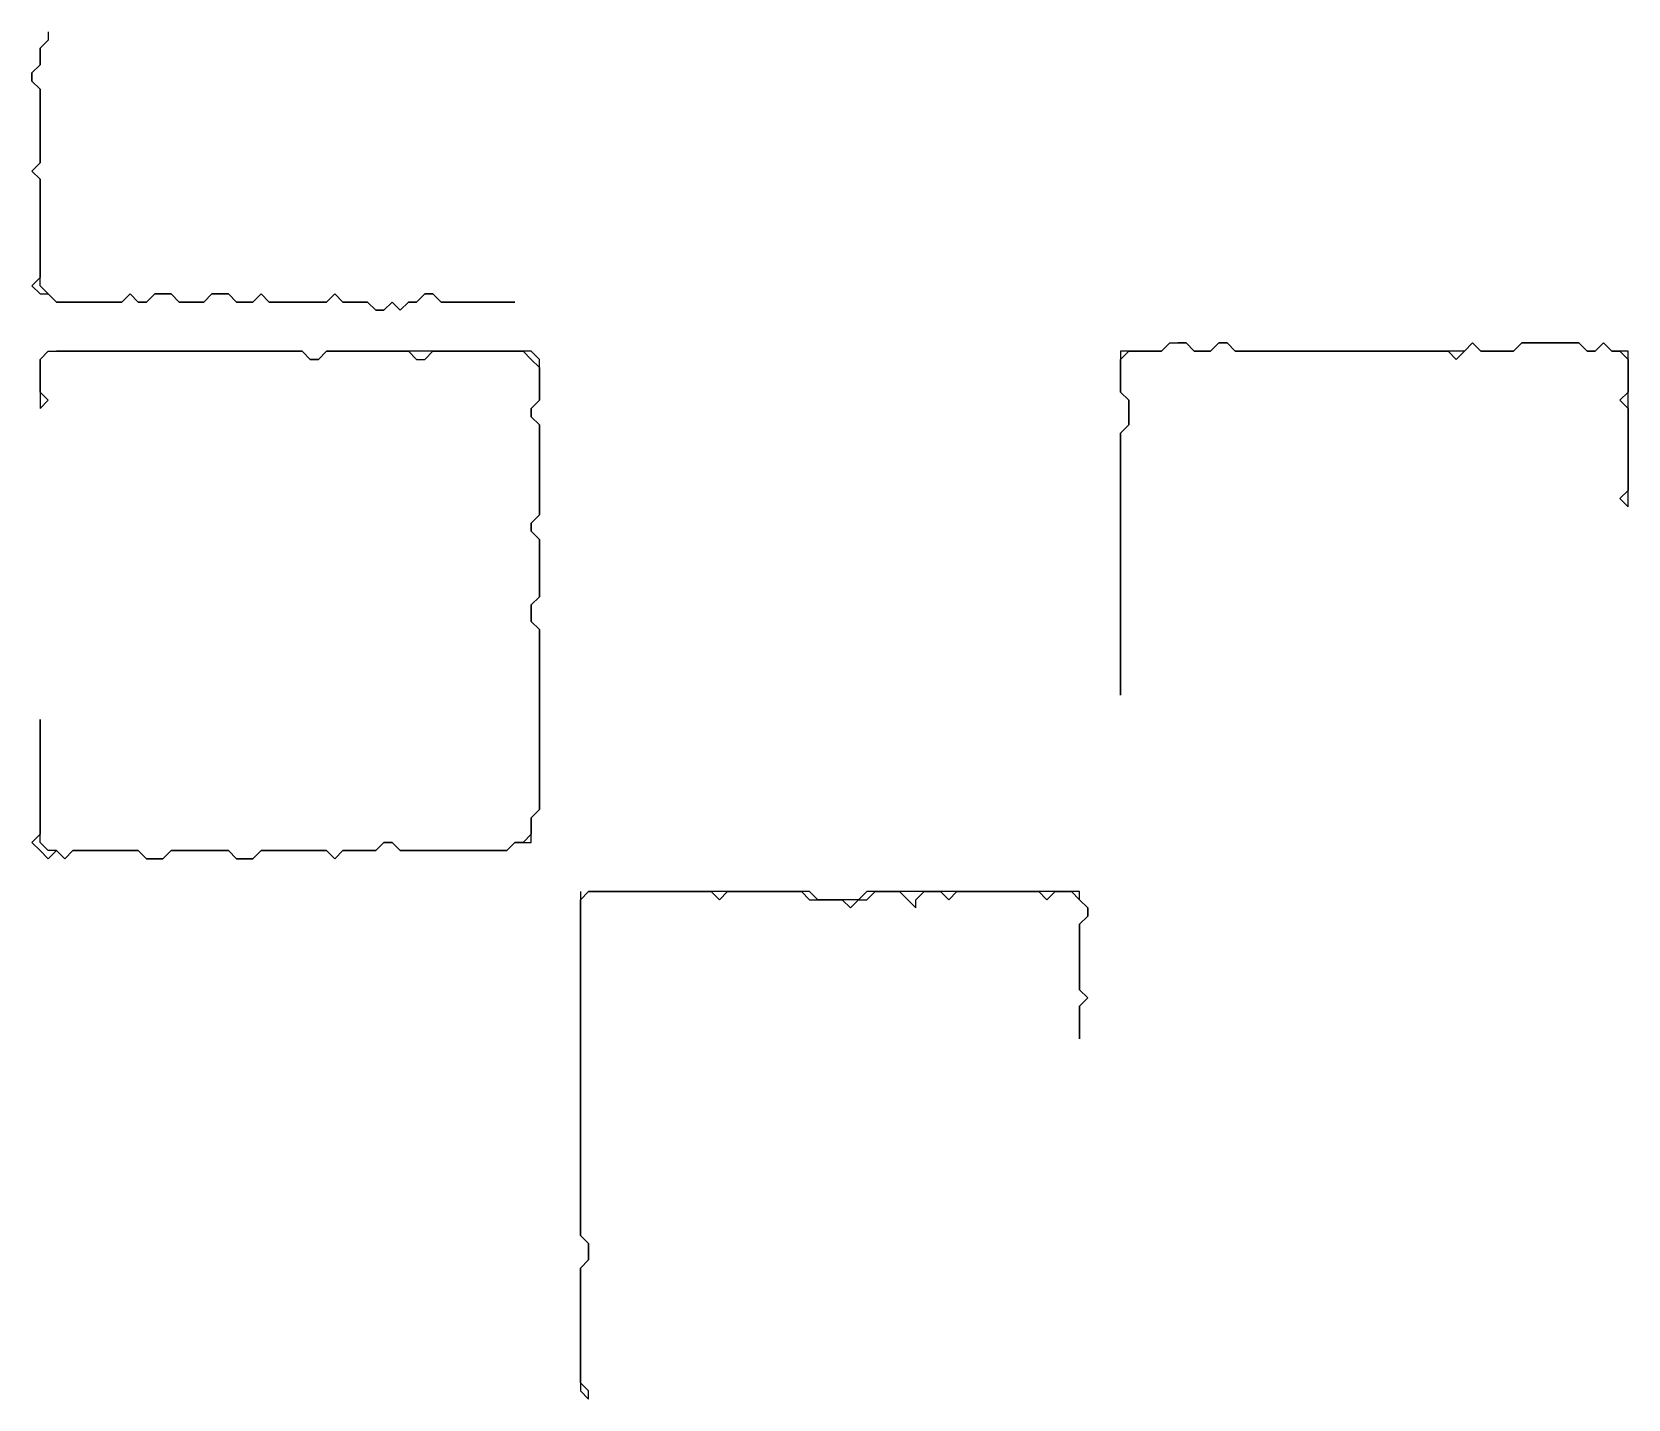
# Model space of a CAD drawing. Header units: metres. Extents: x 0 to 600, y 0 to 400.
# Drawn here: x 337.05 to 366.07, y 132.74 to 157.59 of the extents above; entities that cross this region are included whole.
import ezdxf

# ---------------------------------------------------------------- set-up
doc = ezdxf.new("R2010")
doc.units = ezdxf.units.M

msp = doc.modelspace()

# ---------------------------------------------------------------- linework, layer by layer
for points in [[(337.351, 157.589), (337.351, 157.44), (337.202, 157.292), (337.202, 157.143), (337.202, 156.994), (337.054, 156.845), (337.054, 156.696), (337.202, 156.548), (337.202, 156.399), (337.202, 156.25), (337.202, 156.101), (337.202, 155.952), (337.202, 155.804), (337.202, 155.655), (337.202, 155.506), (337.202, 155.357), (337.202, 155.208), (337.054, 155.06), (337.202, 154.911), (337.202, 154.762), (337.202, 154.613), (337.202, 154.464), (337.202, 154.315), (337.202, 154.167), (337.202, 154.018), (337.202, 153.869), (337.202, 153.72), (337.202, 153.571), (337.202, 153.423), (337.202, 153.274), (337.202, 153.125), (337.054, 152.976), (337.202, 152.827), (337.351, 152.827), (337.5, 152.679), (337.649, 152.679), (337.798, 152.679), (337.946, 152.679), (338.095, 152.679), (338.244, 152.679), (338.393, 152.679), (338.542, 152.679), (338.69, 152.679), (338.839, 152.827), (338.988, 152.679), (339.137, 152.679), (339.286, 152.827), (339.435, 152.827), (339.583, 152.827), (339.732, 152.679), (339.881, 152.679), (340.03, 152.679), (340.179, 152.679), (340.327, 152.827), (340.476, 152.827), (340.625, 152.827), (340.774, 152.679), (340.923, 152.679), (341.071, 152.679), (341.22, 152.827), (341.369, 152.679), (341.518, 152.679), (341.667, 152.679), (341.815, 152.679), (341.964, 152.679), (342.113, 152.679), (342.262, 152.679), (342.411, 152.679), (342.56, 152.827), (342.708, 152.679), (342.857, 152.679), (343.006, 152.679), (343.155, 152.679), (343.304, 152.53), (343.452, 152.53), (343.601, 152.679), (343.75, 152.53), (343.899, 152.679), (344.048, 152.679), (344.196, 152.827), (344.345, 152.827), (344.494, 152.679), (344.643, 152.679), (344.792, 152.679), (344.94, 152.679), (345.089, 152.679), (345.238, 152.679), (345.387, 152.679), (345.536, 152.679), (345.685, 152.679), (345.833, 152.679), (345.685, 152.679), (345.536, 152.679), (345.387, 152.679), (345.238, 152.679), (345.089, 152.679), (344.94, 152.679), (344.792, 152.679), (344.643, 152.679), (344.494, 152.679), (344.345, 152.827), (344.196, 152.827), (344.048, 152.679), (343.899, 152.679), (343.75, 152.53), (343.601, 152.679), (343.452, 152.53), (343.304, 152.53), (343.155, 152.679), (343.006, 152.679), (342.857, 152.679), (342.708, 152.679), (342.56, 152.827), (342.411, 152.679), (342.262, 152.679), (342.113, 152.679), (341.964, 152.679), (341.815, 152.679), (341.667, 152.679), (341.518, 152.679), (341.369, 152.679), (341.22, 152.827), (341.071, 152.679), (340.923, 152.679), (340.774, 152.679), (340.625, 152.827), (340.476, 152.827), (340.327, 152.827), (340.179, 152.679), (340.03, 152.679), (339.881, 152.679), (339.732, 152.679), (339.583, 152.827), (339.435, 152.827), (339.286, 152.827), (339.137, 152.679), (338.988, 152.679), (338.839, 152.827), (338.69, 152.679), (338.542, 152.679), (338.393, 152.679), (338.244, 152.679), (338.095, 152.679), (337.946, 152.679), (337.798, 152.679), (337.649, 152.679), (337.5, 152.679), (337.351, 152.827), (337.202, 152.976), (337.202, 153.125), (337.202, 153.274), (337.202, 153.423), (337.202, 153.571), (337.202, 153.72), (337.202, 153.869), (337.202, 154.018), (337.202, 154.167), (337.202, 154.315), (337.202, 154.464), (337.202, 154.613), (337.202, 154.762), (337.202, 154.911), (337.054, 155.06), (337.202, 155.208), (337.202, 155.357), (337.202, 155.506), (337.202, 155.655), (337.202, 155.804), (337.202, 155.952), (337.202, 156.101), (337.202, 156.25), (337.202, 156.399), (337.202, 156.548), (337.054, 156.696), (337.054, 156.845), (337.202, 156.994), (337.202, 157.143), (337.202, 157.292), (337.351, 157.44)], [(337.351, 151.786), (337.202, 151.637), (337.202, 151.488), (337.202, 151.339), (337.202, 151.19), (337.202, 151.042), (337.202, 150.893), (337.202, 150.744), (337.351, 150.893), (337.202, 151.042), (337.202, 151.19), (337.202, 151.339), (337.202, 151.488), (337.202, 151.637), (337.351, 151.786), (337.5, 151.786), (337.649, 151.786), (337.798, 151.786), (337.946, 151.786), (338.095, 151.786), (338.244, 151.786), (338.393, 151.786), (338.542, 151.786), (338.69, 151.786), (338.839, 151.786), (338.988, 151.786), (339.137, 151.786), (339.286, 151.786), (339.435, 151.786), (339.583, 151.786), (339.732, 151.786), (339.881, 151.786), (340.03, 151.786), (340.179, 151.786), (340.327, 151.786), (340.476, 151.786), (340.625, 151.786), (340.774, 151.786), (340.923, 151.786), (341.071, 151.786), (341.22, 151.786), (341.369, 151.786), (341.518, 151.786), (341.667, 151.786), (341.815, 151.786), (341.964, 151.786), (342.113, 151.637), (342.262, 151.637), (342.411, 151.786), (342.56, 151.786), (342.708, 151.786), (342.857, 151.786), (343.006, 151.786), (343.155, 151.786), (343.304, 151.786), (343.452, 151.786), (343.601, 151.786), (343.75, 151.786), (343.899, 151.786), (344.048, 151.637), (344.196, 151.637), (344.345, 151.786), (344.494, 151.786), (344.643, 151.786), (344.792, 151.786), (344.94, 151.786), (345.089, 151.786), (345.238, 151.786), (345.387, 151.786), (345.536, 151.786), (345.685, 151.786), (345.833, 151.786), (345.982, 151.786), (346.131, 151.637), (346.28, 151.488), (346.28, 151.339), (346.28, 151.19), (346.28, 151.042), (346.28, 150.893), (346.131, 150.744), (346.131, 150.595), (346.28, 150.446), (346.28, 150.298), (346.28, 150.149), (346.28, 150), (346.28, 149.851), (346.28, 149.702), (346.28, 149.554), (346.28, 149.405), (346.28, 149.256), (346.28, 149.107), (346.28, 148.958), (346.28, 148.81), (346.131, 148.661), (346.131, 148.512), (346.28, 148.363), (346.28, 148.214), (346.28, 148.065), (346.28, 147.917), (346.28, 147.768), (346.28, 147.619), (346.28, 147.47), (346.28, 147.321), (346.131, 147.173), (346.131, 147.024), (346.131, 146.875), (346.28, 146.726), (346.28, 146.577), (346.28, 146.429), (346.28, 146.28), (346.28, 146.131), (346.28, 145.982), (346.28, 145.833), (346.28, 145.685), (346.28, 145.536), (346.28, 145.387), (346.28, 145.238), (346.28, 145.089), (346.28, 144.94), (346.28, 144.792), (346.28, 144.643), (346.28, 144.494), (346.28, 144.345), (346.28, 144.196), (346.28, 144.048), (346.28, 143.899), (346.28, 143.75), (346.28, 143.601), (346.28, 143.452), (346.131, 143.304), (346.131, 143.155), (346.131, 143.006), (345.982, 142.857), (345.833, 142.857), (345.685, 142.708), (345.536, 142.708), (345.387, 142.708), (345.238, 142.708), (345.089, 142.708), (344.94, 142.708), (344.792, 142.708), (344.643, 142.708), (344.494, 142.708), (344.345, 142.708), (344.196, 142.708), (344.048, 142.708), (343.899, 142.708), (343.75, 142.708), (343.601, 142.857), (343.452, 142.857), (343.304, 142.708), (343.155, 142.708), (343.006, 142.708), (342.857, 142.708), (342.708, 142.708), (342.56, 142.56), (342.411, 142.708), (342.262, 142.708), (342.113, 142.708), (341.964, 142.708), (341.815, 142.708), (341.667, 142.708), (341.518, 142.708), (341.369, 142.708), (341.22, 142.708), (341.071, 142.56), (340.923, 142.56), (340.774, 142.56), (340.625, 142.708), (340.476, 142.708), (340.327, 142.708), (340.179, 142.708), (340.03, 142.708), (339.881, 142.708), (339.732, 142.708), (339.583, 142.708), (339.435, 142.56), (339.286, 142.56), (339.137, 142.56), (338.988, 142.708), (338.839, 142.708), (338.69, 142.708), (338.542, 142.708), (338.393, 142.708), (338.244, 142.708), (338.095, 142.708), (337.946, 142.708), (337.798, 142.708), (337.649, 142.56), (337.5, 142.708), (337.351, 142.708), (337.202, 142.857), (337.202, 143.006), (337.202, 143.155), (337.202, 143.304), (337.202, 143.452), (337.202, 143.601), (337.202, 143.75), (337.202, 143.899), (337.202, 144.048), (337.202, 144.196), (337.202, 144.345), (337.202, 144.494), (337.202, 144.643), (337.202, 144.792), (337.202, 144.94), (337.202, 145.089), (337.202, 144.94), (337.202, 144.792), (337.202, 144.643), (337.202, 144.494), (337.202, 144.345), (337.202, 144.196), (337.202, 144.048), (337.202, 143.899), (337.202, 143.75), (337.202, 143.601), (337.202, 143.452), (337.202, 143.304), (337.202, 143.155), (337.202, 143.006), (337.054, 142.857), (337.202, 142.708), (337.351, 142.56), (337.5, 142.708), (337.649, 142.56), (337.798, 142.708), (337.946, 142.708), (338.095, 142.708), (338.244, 142.708), (338.393, 142.708), (338.542, 142.708), (338.69, 142.708), (338.839, 142.708), (338.988, 142.708), (339.137, 142.56), (339.286, 142.56), (339.435, 142.56), (339.583, 142.708), (339.732, 142.708), (339.881, 142.708), (340.03, 142.708), (340.179, 142.708), (340.327, 142.708), (340.476, 142.708), (340.625, 142.708), (340.774, 142.56), (340.923, 142.56), (341.071, 142.56), (341.22, 142.708), (341.369, 142.708), (341.518, 142.708), (341.667, 142.708), (341.815, 142.708), (341.964, 142.708), (342.113, 142.708), (342.262, 142.708), (342.411, 142.708), (342.56, 142.56), (342.708, 142.708), (342.857, 142.708), (343.006, 142.708), (343.155, 142.708), (343.304, 142.708), (343.452, 142.857), (343.601, 142.857), (343.75, 142.708), (343.899, 142.708), (344.048, 142.708), (344.196, 142.708), (344.345, 142.708), (344.494, 142.708), (344.643, 142.708), (344.792, 142.708), (344.94, 142.708), (345.089, 142.708), (345.238, 142.708), (345.387, 142.708), (345.536, 142.708), (345.685, 142.708), (345.833, 142.857), (345.982, 142.857), (346.131, 142.857), (346.131, 143.006), (346.131, 143.155), (346.131, 143.304), (346.28, 143.452), (346.28, 143.601), (346.28, 143.75), (346.28, 143.899), (346.28, 144.048), (346.28, 144.196), (346.28, 144.345), (346.28, 144.494), (346.28, 144.643), (346.28, 144.792), (346.28, 144.94), (346.28, 145.089), (346.28, 145.238), (346.28, 145.387), (346.28, 145.536), (346.28, 145.685), (346.28, 145.833), (346.28, 145.982), (346.28, 146.131), (346.28, 146.28), (346.28, 146.429), (346.28, 146.577), (346.28, 146.726), (346.131, 146.875), (346.131, 147.024), (346.131, 147.173), (346.28, 147.321), (346.28, 147.47), (346.28, 147.619), (346.28, 147.768), (346.28, 147.917), (346.28, 148.065), (346.28, 148.214), (346.28, 148.363), (346.131, 148.512), (346.131, 148.661), (346.28, 148.81), (346.28, 148.958), (346.28, 149.107), (346.28, 149.256), (346.28, 149.405), (346.28, 149.554), (346.28, 149.702), (346.28, 149.851), (346.28, 150), (346.28, 150.149), (346.28, 150.298), (346.28, 150.446), (346.131, 150.595), (346.131, 150.744), (346.28, 150.893), (346.28, 151.042), (346.28, 151.19), (346.28, 151.339), (346.28, 151.488), (346.28, 151.637), (346.131, 151.786), (345.982, 151.786), (345.833, 151.786), (345.685, 151.786), (345.536, 151.786), (345.387, 151.786), (345.238, 151.786), (345.089, 151.786), (344.94, 151.786), (344.792, 151.786), (344.643, 151.786), (344.494, 151.786), (344.345, 151.786), (344.196, 151.786), (344.048, 151.786), (343.899, 151.786), (343.75, 151.786), (343.601, 151.786), (343.452, 151.786), (343.304, 151.786), (343.155, 151.786), (343.006, 151.786), (342.857, 151.786), (342.708, 151.786), (342.56, 151.786), (342.411, 151.786), (342.262, 151.637), (342.113, 151.637), (341.964, 151.786), (341.815, 151.786), (341.667, 151.786), (341.518, 151.786), (341.369, 151.786), (341.22, 151.786), (341.071, 151.786), (340.923, 151.786), (340.774, 151.786), (340.625, 151.786), (340.476, 151.786), (340.327, 151.786), (340.179, 151.786), (340.03, 151.786), (339.881, 151.786), (339.732, 151.786), (339.583, 151.786), (339.435, 151.786), (339.286, 151.786), (339.137, 151.786), (338.988, 151.786), (338.839, 151.786), (338.69, 151.786), (338.542, 151.786), (338.393, 151.786), (338.244, 151.786), (338.095, 151.786), (337.946, 151.786), (337.798, 151.786), (337.649, 151.786), (337.5, 151.786)], [(357.738, 151.935), (357.589, 151.786), (357.44, 151.786), (357.292, 151.786), (357.143, 151.786), (356.994, 151.786), (356.845, 151.786), (356.845, 151.637), (356.845, 151.488), (356.845, 151.339), (356.845, 151.19), (356.845, 151.042), (356.994, 150.893), (356.994, 150.744), (356.994, 150.595), (356.994, 150.446), (356.845, 150.298), (356.845, 150.149), (356.845, 150), (356.845, 149.851), (356.845, 149.702), (356.845, 149.554), (356.845, 149.405), (356.845, 149.256), (356.845, 149.107), (356.845, 148.958), (356.845, 148.81), (356.845, 148.661), (356.845, 148.512), (356.845, 148.363), (356.845, 148.214), (356.845, 148.065), (356.845, 147.917), (356.845, 147.768), (356.845, 147.619), (356.845, 147.47), (356.845, 147.321), (356.845, 147.173), (356.845, 147.024), (356.845, 146.875), (356.845, 146.726), (356.845, 146.577), (356.845, 146.429), (356.845, 146.28), (356.845, 146.131), (356.845, 145.982), (356.845, 145.833), (356.845, 145.685), (356.845, 145.536), (356.845, 145.685), (356.845, 145.833), (356.845, 145.982), (356.845, 146.131), (356.845, 146.28), (356.845, 146.429), (356.845, 146.577), (356.845, 146.726), (356.845, 146.875), (356.845, 147.024), (356.845, 147.173), (356.845, 147.321), (356.845, 147.47), (356.845, 147.619), (356.845, 147.768), (356.845, 147.917), (356.845, 148.065), (356.845, 148.214), (356.845, 148.363), (356.845, 148.512), (356.845, 148.661), (356.845, 148.81), (356.845, 148.958), (356.845, 149.107), (356.845, 149.256), (356.845, 149.405), (356.845, 149.554), (356.845, 149.702), (356.845, 149.851), (356.845, 150), (356.845, 150.149), (356.845, 150.298), (356.994, 150.446), (356.994, 150.595), (356.994, 150.744), (356.994, 150.893), (356.845, 151.042), (356.845, 151.19), (356.845, 151.339), (356.845, 151.488), (356.845, 151.637), (356.994, 151.786), (357.143, 151.786), (357.292, 151.786), (357.44, 151.786), (357.589, 151.786), (357.738, 151.935), (357.887, 151.935), (358.036, 151.935), (358.185, 151.786), (358.333, 151.786), (358.482, 151.786), (358.631, 151.935), (358.78, 151.935), (358.929, 151.786), (359.077, 151.786), (359.226, 151.786), (359.375, 151.786), (359.524, 151.786), (359.673, 151.786), (359.821, 151.786), (359.97, 151.786), (360.119, 151.786), (360.268, 151.786), (360.417, 151.786), (360.565, 151.786), (360.714, 151.786), (360.863, 151.786), (361.012, 151.786), (361.161, 151.786), (361.31, 151.786), (361.458, 151.786), (361.607, 151.786), (361.756, 151.786), (361.905, 151.786), (362.054, 151.786), (362.202, 151.786), (362.351, 151.786), (362.5, 151.786), (362.649, 151.786), (362.798, 151.786), (362.946, 151.637), (363.095, 151.786), (363.244, 151.935), (363.393, 151.786), (363.542, 151.786), (363.69, 151.786), (363.839, 151.786), (363.988, 151.786), (364.137, 151.935), (364.286, 151.935), (364.435, 151.935), (364.583, 151.935), (364.732, 151.935), (364.881, 151.935), (365.03, 151.935), (365.179, 151.935), (365.327, 151.786), (365.476, 151.786), (365.625, 151.935), (365.774, 151.786), (365.923, 151.786), (366.071, 151.637), (366.071, 151.488), (366.071, 151.339), (366.071, 151.19), (366.071, 151.042), (365.923, 150.893), (366.071, 150.744), (366.071, 150.595), (366.071, 150.446), (366.071, 150.298), (366.071, 150.149), (366.071, 150), (366.071, 149.851), (366.071, 149.702), (366.071, 149.554), (366.071, 149.405), (366.071, 149.256), (365.923, 149.107), (366.071, 148.958), (366.071, 149.107), (366.071, 149.256), (366.071, 149.405), (366.071, 149.554), (366.071, 149.702), (366.071, 149.851), (366.071, 150), (366.071, 150.149), (366.071, 150.298), (366.071, 150.446), (366.071, 150.595), (366.071, 150.744), (366.071, 150.893), (366.071, 151.042), (366.071, 151.19), (366.071, 151.339), (366.071, 151.488), (366.071, 151.637), (366.071, 151.786), (365.923, 151.786), (365.774, 151.786), (365.625, 151.935), (365.476, 151.786), (365.327, 151.786), (365.179, 151.935), (365.03, 151.935), (364.881, 151.935), (364.732, 151.935), (364.583, 151.935), (364.435, 151.935), (364.286, 151.935), (364.137, 151.935), (363.988, 151.786), (363.839, 151.786), (363.69, 151.786), (363.542, 151.786), (363.393, 151.786), (363.244, 151.935), (363.095, 151.786), (362.946, 151.786), (362.798, 151.786), (362.649, 151.786), (362.5, 151.786), (362.351, 151.786), (362.202, 151.786), (362.054, 151.786), (361.905, 151.786), (361.756, 151.786), (361.607, 151.786), (361.458, 151.786), (361.31, 151.786), (361.161, 151.786), (361.012, 151.786), (360.863, 151.786), (360.714, 151.786), (360.565, 151.786), (360.417, 151.786), (360.268, 151.786), (360.119, 151.786), (359.97, 151.786), (359.821, 151.786), (359.673, 151.786), (359.524, 151.786), (359.375, 151.786), (359.226, 151.786), (359.077, 151.786), (358.929, 151.786), (358.78, 151.935), (358.631, 151.935), (358.482, 151.786), (358.333, 151.786), (358.185, 151.786), (358.036, 151.935), (357.887, 151.935)], [(347.024, 141.964), (347.024, 141.815), (347.024, 141.667), (347.024, 141.518), (347.024, 141.369), (347.024, 141.22), (347.024, 141.071), (347.024, 140.923), (347.024, 140.774), (347.024, 140.625), (347.024, 140.476), (347.024, 140.327), (347.024, 140.179), (347.024, 140.03), (347.024, 139.881), (347.024, 139.732), (347.024, 139.583), (347.024, 139.435), (347.024, 139.286), (347.024, 139.137), (347.024, 138.988), (347.024, 138.839), (347.024, 138.69), (347.024, 138.542), (347.024, 138.393), (347.024, 138.244), (347.024, 138.095), (347.024, 137.946), (347.024, 137.798), (347.024, 137.649), (347.024, 137.5), (347.024, 137.351), (347.024, 137.202), (347.024, 137.054), (347.024, 136.905), (347.024, 136.756), (347.024, 136.607), (347.024, 136.458), (347.024, 136.31), (347.024, 136.161), (347.024, 136.012), (347.024, 135.863), (347.024, 135.714), (347.173, 135.565), (347.173, 135.417), (347.173, 135.268), (347.024, 135.119), (347.024, 134.97), (347.024, 134.821), (347.024, 134.673), (347.024, 134.524), (347.024, 134.375), (347.024, 134.226), (347.024, 134.077), (347.024, 133.929), (347.024, 133.78), (347.024, 133.631), (347.024, 133.482), (347.024, 133.333), (347.024, 133.185), (347.024, 133.036), (347.024, 132.887), (347.173, 132.738), (347.173, 132.887), (347.024, 133.036), (347.024, 133.185), (347.024, 133.333), (347.024, 133.482), (347.024, 133.631), (347.024, 133.78), (347.024, 133.929), (347.024, 134.077), (347.024, 134.226), (347.024, 134.375), (347.024, 134.524), (347.024, 134.673), (347.024, 134.821), (347.024, 134.97), (347.024, 135.119), (347.173, 135.268), (347.173, 135.417), (347.173, 135.565), (347.024, 135.714), (347.024, 135.863), (347.024, 136.012), (347.024, 136.161), (347.024, 136.31), (347.024, 136.458), (347.024, 136.607), (347.024, 136.756), (347.024, 136.905), (347.024, 137.054), (347.024, 137.202), (347.024, 137.351), (347.024, 137.5), (347.024, 137.649), (347.024, 137.798), (347.024, 137.946), (347.024, 138.095), (347.024, 138.244), (347.024, 138.393), (347.024, 138.542), (347.024, 138.69), (347.024, 138.839), (347.024, 138.988), (347.024, 139.137), (347.024, 139.286), (347.024, 139.435), (347.024, 139.583), (347.024, 139.732), (347.024, 139.881), (347.024, 140.03), (347.024, 140.179), (347.024, 140.327), (347.024, 140.476), (347.024, 140.625), (347.024, 140.774), (347.024, 140.923), (347.024, 141.071), (347.024, 141.22), (347.024, 141.369), (347.024, 141.518), (347.024, 141.667), (347.024, 141.815), (347.173, 141.964), (347.321, 141.964), (347.47, 141.964), (347.619, 141.964), (347.768, 141.964), (347.917, 141.964), (348.065, 141.964), (348.214, 141.964), (348.363, 141.964), (348.512, 141.964), (348.661, 141.964), (348.81, 141.964), (348.958, 141.964), (349.107, 141.964), (349.256, 141.964), (349.405, 141.964), (349.554, 141.815), (349.702, 141.964), (349.851, 141.964), (350, 141.964), (350.149, 141.964), (350.298, 141.964), (350.446, 141.964), (350.595, 141.964), (350.744, 141.964), (350.893, 141.964), (351.042, 141.964), (351.19, 141.815), (351.339, 141.815), (351.488, 141.815), (351.637, 141.815), (351.786, 141.815), (351.935, 141.667), (352.083, 141.815), (352.232, 141.815), (352.381, 141.964), (352.53, 141.964), (352.679, 141.964), (352.827, 141.964), (352.976, 141.815), (353.125, 141.667), (353.125, 141.815), (353.274, 141.964), (353.423, 141.964), (353.571, 141.964), (353.72, 141.815), (353.869, 141.964), (354.018, 141.964), (354.167, 141.964), (354.315, 141.964), (354.464, 141.964), (354.613, 141.964), (354.762, 141.964), (354.911, 141.964), (355.06, 141.964), (355.208, 141.964), (355.357, 141.964), (355.506, 141.815), (355.655, 141.964), (355.804, 141.964), (355.952, 141.964), (356.101, 141.815), (356.25, 141.667), (356.25, 141.518), (356.101, 141.369), (356.101, 141.22), (356.101, 141.071), (356.101, 140.923), (356.101, 140.774), (356.101, 140.625), (356.101, 140.476), (356.101, 140.327), (356.101, 140.179), (356.25, 140.03), (356.101, 139.881), (356.101, 139.732), (356.101, 139.583), (356.101, 139.435), (356.101, 139.286), (356.101, 139.435), (356.101, 139.583), (356.101, 139.732), (356.101, 139.881), (356.25, 140.03), (356.101, 140.179), (356.101, 140.327), (356.101, 140.476), (356.101, 140.625), (356.101, 140.774), (356.101, 140.923), (356.101, 141.071), (356.101, 141.22), (356.101, 141.369), (356.25, 141.518), (356.25, 141.667), (356.101, 141.815), (356.101, 141.964), (355.952, 141.964), (355.804, 141.964), (355.655, 141.964), (355.506, 141.964), (355.357, 141.964), (355.208, 141.964), (355.06, 141.964), (354.911, 141.964), (354.762, 141.964), (354.613, 141.964), (354.464, 141.964), (354.315, 141.964), (354.167, 141.964), (354.018, 141.964), (353.869, 141.964), (353.72, 141.964), (353.571, 141.964), (353.423, 141.964), (353.274, 141.964), (353.125, 141.964), (352.976, 141.964), (352.827, 141.964), (352.679, 141.964), (352.53, 141.964), (352.381, 141.964), (352.232, 141.964), (352.083, 141.815), (351.935, 141.815), (351.786, 141.815), (351.637, 141.815), (351.488, 141.815), (351.339, 141.815), (351.19, 141.964), (351.042, 141.964), (350.893, 141.964), (350.744, 141.964), (350.595, 141.964), (350.446, 141.964), (350.298, 141.964), (350.149, 141.964), (350, 141.964), (349.851, 141.964), (349.702, 141.964), (349.554, 141.964), (349.405, 141.964), (349.256, 141.964), (349.107, 141.964), (348.958, 141.964), (348.81, 141.964), (348.661, 141.964), (348.512, 141.964), (348.363, 141.964), (348.214, 141.964), (348.065, 141.964), (347.917, 141.964), (347.768, 141.964), (347.619, 141.964), (347.47, 141.964), (347.321, 141.964), (347.173, 141.964)]]:
    msp.add_lwpolyline(points)

doc.saveas('drawing.dxf')
